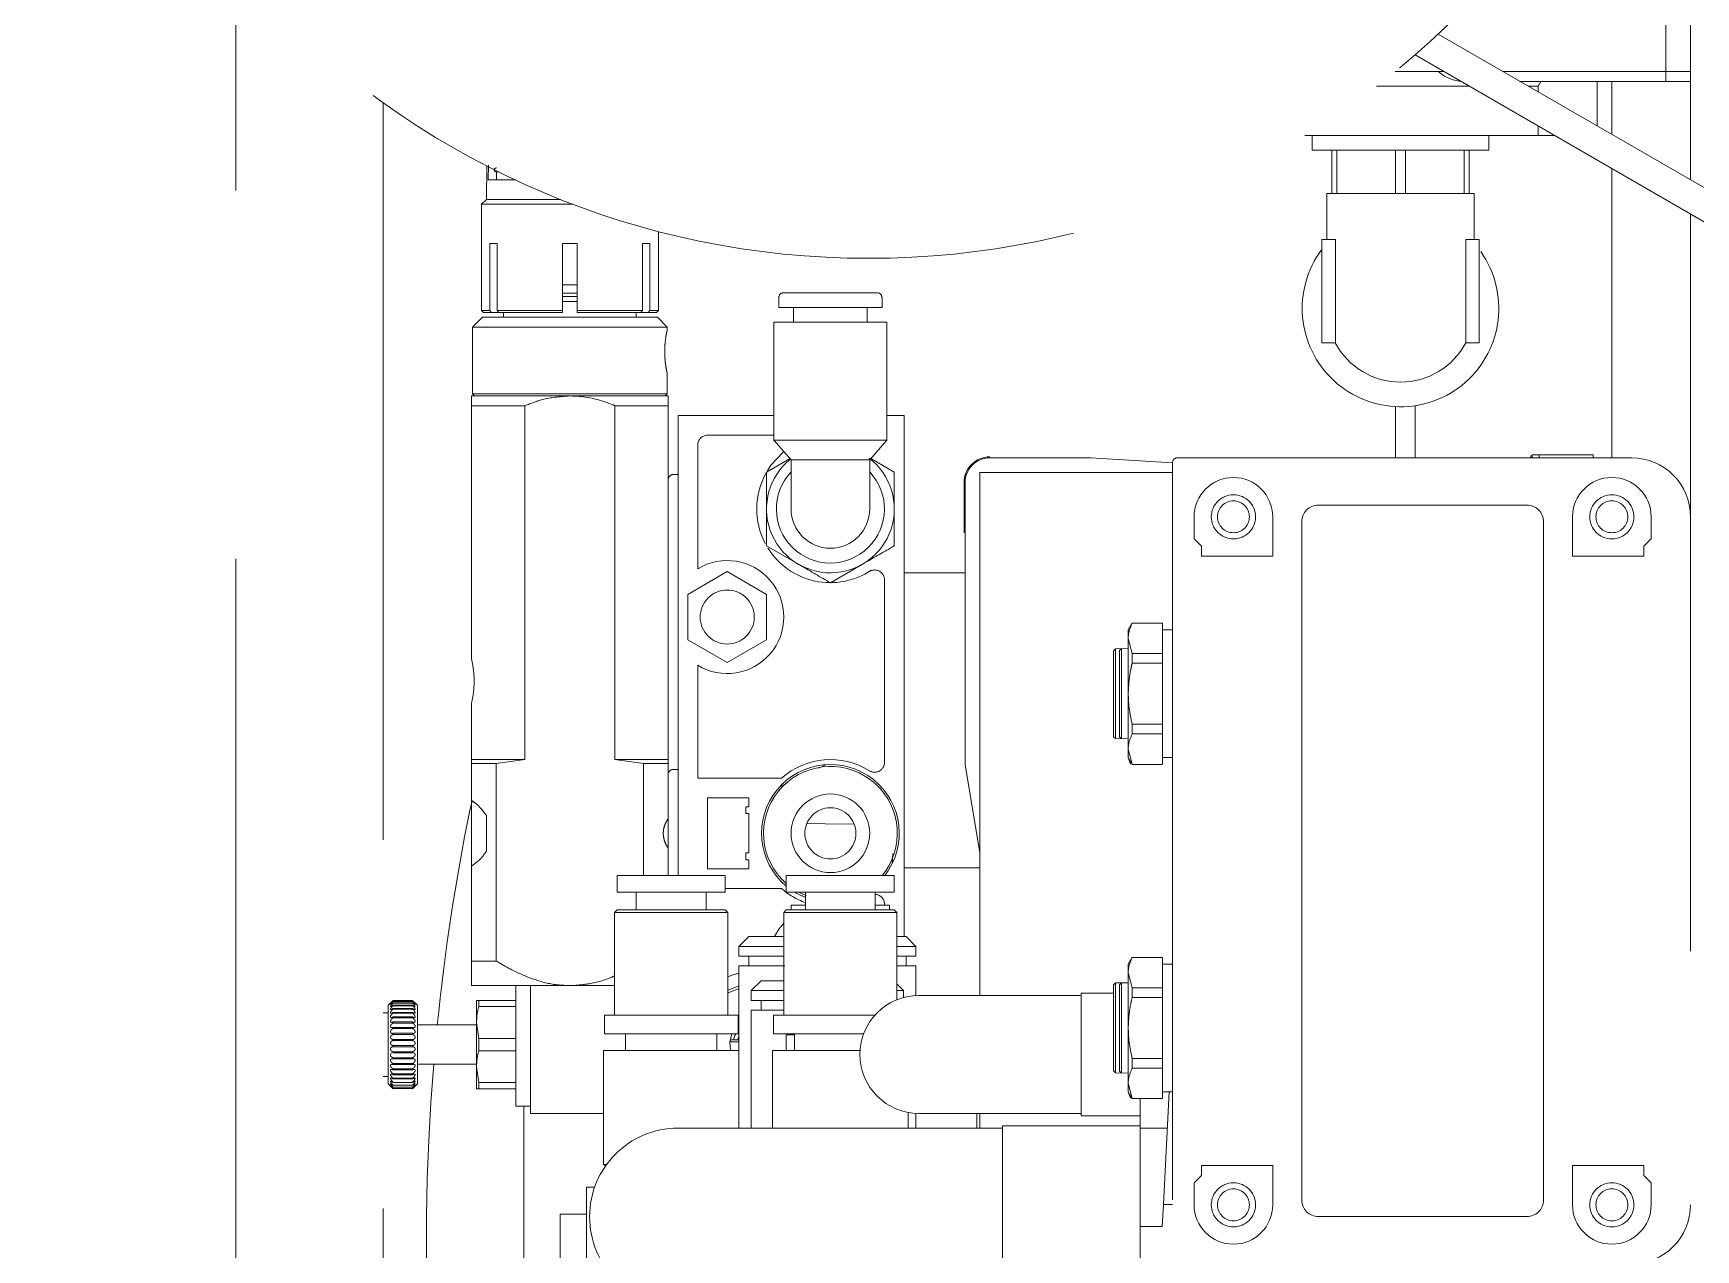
# Model space of a CAD drawing. Header units: inches. Extents: x 16559 to 58559, y 6500 to 36200.
# Drawn here: x 34634 to 34803.1, y 23493.3 to 23617.1 of the extents above; entities that cross this region are included whole.
import ezdxf

# ---------------------------------------------------------------- set-up
doc = ezdxf.new("R2010")
doc.units = ezdxf.units.IN
doc.header["$LTSCALE"] = 300
doc.linetypes.add('NASCOSTA', pattern=[0.375, 0.25, -0.125])
doc.layers.add('MACCHINA', color=40, linetype='Continuous')

# ---------------------------------------------------------------- blocks, each defined once
blk = doc.blocks.new('A$C4fed211f')
at = {"layer": 'MACCHINA', "color": 254, "linetype": 'NASCOSTA', "lineweight": 5}
for p, q in [((-942, 779.64), (-942, 717.98)), ((-944.5, 769.55), (-944.5, 728)), ((-1090, 266.91), (-1090, 739.52)), ((-911.6, 700.43), (-967.67, 732.8)), ((-970.02, 730.69), (-913.1, 697.83)), ((-967.09, 729), (-972.04, 729)), ((-942, 729), (-961.09, 729)), ((-964.5, 727.51), (-973.93, 727.51)), ((-942, 728), (-959.36, 728)), ((-957.5, 727.51), (-958.5, 727.51)), ((-957.23, 728), (-957.5, 727.51)), ((-957.5, 726.93), (-957.5, 727.51)), ((-951.5, 723.46), (-951.5, 728)), ((-950, 722.6), (-950, 728)), ((-1075, 725.83), (-1075, 474.2)), ((-981.23, 722.5), (-955.83, 722.5)), ((-980.5, 722.5), (-980.5, 721)), ((-962.5, 721), (-962.5, 722.5)), ((-957.5, 722.5), (-957.5, 723.46)), ((-962.5, 721), (-980.5, 721)), ((-978.5, 721), (-978.5, 716.6)), ((-977.98, 716.6), (-977.98, 721)), ((-972.02, 721), (-972.02, 716.6)), ((-970.98, 716.6), (-970.98, 721)), ((-965.02, 721), (-965.02, 716.6)), ((-964.5, 716.6), (-964.5, 721)), ((-1064.44, 719.39), (-1064.5, 716)), ((-1064.29, 719.49), (-1064.32, 718)), ((-950, 689.7), (-950, 719.13)), ((-1061.52, 718), (-1064.32, 718)), ((-1063.48, 718), (-1063.47, 718.8)), ((-1063.26, 718.8), (-1063.47, 718.8)), ((-1064.5, 716), (-1065, 715.5)), ((-1065, 715.5), (-1065, 704.7)), ((-1055.68, 715.5), (-1065, 715.5)), ((-1056.97, 716), (-1064.5, 716)), ((-979, 716.6), (-979, 711.9)), ((-964, 716.6), (-979, 716.6)), ((-964, 711.9), (-964, 716.6)), ((-942, 714.52), (-942, 532)), ((-1047, 704.7), (-1047, 712.74)), ((-1063.39, 711.5), (-1064.14, 711.5)), ((-1064.14, 711.5), (-1064.14, 704.7)), ((-1063.39, 704.7), (-1063.39, 711.5)), ((-1055.25, 711.5), (-1056.75, 711.5)), ((-1056.75, 711.5), (-1056.75, 704.5)), ((-1055.25, 704.5), (-1055.25, 711.5)), ((-1047.86, 711.5), (-1048.61, 711.5)), ((-1048.61, 711.5), (-1048.61, 704.7)), ((-1047.86, 704.7), (-1047.86, 711.5)), ((-978.13, 711.9), (-979.5, 711.9)), ((-979.5, 711.9), (-979.5, 701.4)), ((-978.13, 701.4), (-978.13, 711.9)), ((-964.87, 711.9), (-964.87, 701.4)), ((-963.5, 711.9), (-964.87, 711.9)), ((-963.5, 711.9), (-963.5, 701.4)), ((-1055.25, 707.3), (-1056.75, 707.3)), ((-1055.25, 706.45), (-1056.75, 706.45)), ((-1056.75, 706.1), (-1055.25, 706.1)), ((-1055.25, 705.6), (-1056.75, 705.6)), ((-1034.75, 706), (-1034.75, 705)), ((-1034.25, 706.5), (-1024.75, 706.5)), ((-1024.25, 705), (-1024.25, 706)), ((-1064.9, 704), (-1065.9, 703)), ((-1065, 704.7), (-1064.8, 704.5)), ((-1065, 704.7), (-1064.14, 704.7)), ((-1064.9, 704), (-1047.1, 704)), ((-1056.75, 704.5), (-1064.8, 704.5)), ((-1064.14, 704.7), (-1063.97, 704.5)), ((-1063.39, 704.7), (-1056.75, 704.7)), ((-1063.22, 704.5), (-1063.39, 704.7)), ((-1062.75, 704.5), (-1062.75, 704)), ((-1055.25, 704.7), (-1048.61, 704.7)), ((-1047.2, 704.5), (-1055.25, 704.5)), ((-1049.25, 704), (-1049.25, 704.5)), ((-1048.61, 704.7), (-1048.78, 704.5)), ((-1048.03, 704.5), (-1047.86, 704.7)), ((-1047.86, 704.7), (-1047, 704.7)), ((-1047.2, 704.5), (-1047, 704.7)), ((-1046.1, 703), (-1047.1, 704)), ((-1034.75, 705), (-1024.25, 705)), ((-1033.25, 705), (-1033.25, 703.5)), ((-1025.75, 703.5), (-1025.75, 705)), ((-1065.9, 703), (-1065.9, 696.2)), ((-1046.1, 703), (-1065.9, 703)), ((-1046.1, 702.72), (-1046.1, 703)), ((-1035.25, 703.5), (-1035.25, 691.5)), ((-1035.25, 703.5), (-1023.75, 703.5)), ((-1023.75, 691.5), (-1023.75, 703.5)), ((-978.13, 701.4), (-979.5, 701.4)), ((-963.5, 701.4), (-964.87, 701.4)), ((-1046.1, 696.2), (-1046.1, 698.28)), ((-1066, 696), (-1046, 696)), ((-1065.9, 696.2), (-1065.7, 696)), ((-1065.9, 696.2), (-1046.1, 696.2)), ((-1046.3, 696), (-1046.1, 696.2)), ((-1066, 695), (-1060.58, 695)), ((-1066, 695), (-1066, 669.24)), ((-1060.58, 659), (-1060.58, 695)), ((-1051.42, 695), (-1046, 695)), ((-1051.42, 695), (-1051.42, 659)), ((-1046, 647.2), (-1046, 695)), ((-1045, 647.2), (-1045, 694)), ((-1045, 694), (-1035.25, 694)), ((-1023.75, 694), (-1022, 694)), ((-1022, 641), (-1022, 694)), ((-972, 694.91), (-972, 689.7)), ((-970, 695.01), (-970, 689.7)), ((-1042, 692), (-1035.25, 692)), ((-1043, 678.41), (-1043, 691)), ((-1035.25, 691.5), (-1033.5, 689.5)), ((-1035.25, 691.5), (-1023.75, 691.5)), ((-1034.23, 690.33), (-1034.33, 690.24)), ((-1025.5, 689.5), (-1023.75, 691.5)), ((-1033.67, 689.6), (-1036, 688.25)), ((-1033.5, 689.5), (-1033.5, 684.5)), ((-1033.5, 689.5), (-1025.5, 689.5)), ((-1025.5, 684.5), (-1025.5, 689.5)), ((-1023, 688.25), (-1025.33, 689.6)), ((-1013.3, 689.8), (-1013.3, 689.7)), ((-1003, 689.7), (-1013.3, 689.7)), ((-994.7, 689.2), (-1003, 689.7)), ((-994.7, 689.2), (-994.7, 608.2)), ((-948, 689.7), (-994.2, 689.7)), ((-958.25, 689.9), (-958.25, 689.7)), ((-958.11, 689.9), (-958.25, 689.9)), ((-958.11, 689.7), (-958.11, 690)), ((-957.41, 690), (-958.11, 690)), ((-957.41, 689.7), (-957.41, 690)), ((-951.89, 689.7), (-951.89, 690)), ((-1045.5, 688), (-1045, 688)), ((-1015.9, 682.1), (-1015.9, 687.2)), ((-1015.8, 687.2), (-1015.8, 658.5)), ((-1014.3, 635), (-1014.3, 688.2)), ((-1014.3, 688.2), (-994.7, 688.2)), ((-992.5, 681.45), (-992.5, 683.7)), ((-984.5, 683.7), (-984.5, 679.7)), ((-979.85, 684.9), (-958.65, 684.9)), ((-954, 679.7), (-954, 683.7)), ((-946, 683.7), (-946, 681.45)), ((-1015.8, 682.1), (-1015.9, 682.1)), ((-981.55, 614.2), (-981.55, 683.2)), ((-956.95, 683.2), (-956.95, 614.2)), ((-1036, 680.75), (-1032.75, 678.87)), ((-991.75, 680.7), (-992.5, 681.45)), ((-991.75, 679.7), (-991.75, 680.7)), ((-946, 681.45), (-946.75, 680.7)), ((-946.75, 680.7), (-946.75, 679.7)), ((-1029.5, 676.99), (-1026.25, 678.87)), ((-984.5, 679.7), (-991.75, 679.7)), ((-946.75, 679.7), (-954, 679.7)), ((-1040, 678.12), (-1044, 675.81)), ((-1036, 675.81), (-1040, 678.12)), ((-1024, 677.29), (-1024, 658.71)), ((-1022, 678), (-1015.8, 678)), ((-1044, 675.81), (-1044, 671.19)), ((-1036, 671.19), (-1036, 675.81)), ((-998.8, 672.9), (-999.2, 672.2)), ((-999.2, 659.2), (-999.2, 672.2)), ((-998.8, 672.9), (-998.8, 672.88)), ((-998.8, 672.88), (-995.7, 672.88)), ((-995.7, 658.52), (-995.7, 672.88)), ((-994.7, 672.2), (-995.7, 672.2)), ((-1044, 671.19), (-1040, 668.88)), ((-1040, 668.88), (-1036, 671.19)), ((-1000.5, 670.28), (-1000.7, 670.08)), ((-1000.7, 661.33), (-1000.7, 670.08)), ((-999.2, 670.3), (-1000.5, 670.28)), ((-1000.5, 661.13), (-1000.5, 670.28)), ((-999.9, 670.3), (-1000.1, 670.1)), ((-1000.1, 661.3), (-1000.1, 670.1)), ((-999.9, 670.3), (-999.9, 661.1)), ((-998.8, 669.78), (-999.2, 671.33)), ((-998.8, 669.78), (-998.8, 668.8)), ((-995.7, 669.78), (-998.8, 669.78)), ((-1043, 657.1), (-1043, 668.59)), ((-998.8, 668.8), (-995.7, 668.8)), ((-1066, 664.76), (-1066, 638.5)), ((-1000.7, 661.33), (-1000.5, 661.13)), ((-995.7, 662.6), (-998.8, 662.6)), ((-998.8, 662.6), (-998.8, 661.62)), ((-998.8, 661.62), (-995.7, 661.62)), ((-1000.5, 661.13), (-999.2, 661.1)), ((-1000.1, 661.3), (-999.9, 661.1)), ((-998.8, 658.52), (-999.2, 660.07)), ((-1066, 659), (-1060.58, 659)), ((-1066, 658.6), (-1063.5, 658.6)), ((-1063.5, 658.6), (-1060.58, 659)), ((-1063.5, 638.5), (-1063.5, 658.6)), ((-1051.42, 659), (-1048.5, 658.6)), ((-1051.42, 659), (-1046, 659)), ((-1048.5, 658.6), (-1048.5, 647.2)), ((-1048.5, 658.6), (-1046, 658.6)), ((-1045.5, 658), (-1045, 658)), ((-1029.97, 658.48), (-1030.71, 658.13)), ((-1014.3, 649.5), (-1015.8, 658.5)), ((-999.2, 659.2), (-998.8, 658.5)), ((-999.2, 659.2), (-998.96, 658.55)), ((-998.8, 658.52), (-998.8, 658.5)), ((-998.8, 658.5), (-995.7, 658.5)), ((-995.7, 659.2), (-994.7, 659.2)), ((-1034.49, 657.1), (-1043, 657.1)), ((-1033.85, 656.62), (-1034.65, 656.24)), ((-1065.96, 654.77), (-1066.18, 653.84)), ((-1042, 655.1), (-1037.8, 655.1)), ((-1042, 647.9), (-1042, 655.1)), ((-1037.8, 655.1), (-1037.8, 654.2)), ((-1064.5, 649.68), (-1064.5, 653.32)), ((-1038.1, 653.5), (-1038.1, 654.2)), ((-1038.1, 654.2), (-1037.8, 654.2)), ((-1037.8, 653.5), (-1038.1, 653.5)), ((-1037.8, 653.5), (-1037.8, 649.5)), ((-1038.1, 648.8), (-1038.1, 649.5)), ((-1038.1, 649.5), (-1037.8, 649.5)), ((-1037.8, 647.9), (-1042, 647.9)), ((-1037.8, 648.8), (-1038.1, 648.8)), ((-1037.8, 648.8), (-1037.8, 647.9)), ((-1023.22, 648.41), (-1023.14, 649.43)), ((-1022, 648), (-1014.3, 648)), ((-1051.2, 647.2), (-1051.2, 645.5)), ((-1040.2, 647.2), (-1051.2, 647.2)), ((-1040.2, 645.5), (-1040.2, 647.2)), ((-1034, 647.2), (-1034, 645.5)), ((-1023, 647.2), (-1034, 647.2)), ((-1024.23, 647.2), (-1023.89, 647.66)), ((-1023, 645.5), (-1023, 647.2)), ((-1040.2, 645.5), (-1051.2, 645.5)), ((-1049.25, 645.5), (-1049.25, 643.7)), ((-1042.15, 643.7), (-1042.15, 645.5)), ((-1040.2, 645.9), (-1034.49, 645.9)), ((-1023, 645.5), (-1034, 645.5)), ((-1032.05, 645.5), (-1032.05, 643.7)), ((-1024.95, 643.7), (-1024.95, 645.5)), ((-1051.2, 643.7), (-1051.45, 643.45)), ((-1051.45, 643.45), (-1051.45, 633)), ((-1039.95, 643.45), (-1051.45, 643.45)), ((-1040.2, 643.7), (-1051.2, 643.7)), ((-1039.95, 643.45), (-1040.2, 643.7)), ((-1039.95, 633), (-1039.95, 643.45)), ((-1034, 643.7), (-1034.25, 643.45)), ((-1034.25, 643.45), (-1034.25, 633)), ((-1022.75, 643.45), (-1034.25, 643.45)), ((-1023, 643.7), (-1034, 643.7)), ((-1033.5, 644.2), (-1033.5, 643.7)), ((-1033.5, 644.2), (-1032.05, 644.2)), ((-1024.95, 644.2), (-1023.5, 644.2)), ((-1024, 644.29), (-1024, 644.2)), ((-1023.5, 643.7), (-1023.5, 644.2)), ((-1022.75, 643.45), (-1023, 643.7)), ((-1022.75, 634.56), (-1022.75, 643.45)), ((-1037.8, 641), (-1038.8, 640)), ((-1038.8, 640), (-1038.8, 639)), ((-1034.25, 640), (-1038.8, 640)), ((-1037.8, 641), (-1034.25, 641)), ((-1022.75, 641), (-1021.8, 641)), ((-1020.8, 640), (-1022.75, 640)), ((-1020.8, 640), (-1021.8, 641)), ((-1020.8, 639), (-1020.8, 640)), ((-1066, 638.5), (-1063.5, 638.5)), ((-1034.25, 639), (-1038.8, 639)), ((-1038.8, 621.5), (-1038.8, 638)), ((-1034.15, 638), (-1038.8, 638)), ((-1037.8, 639), (-1037.8, 638)), ((-1020.8, 639), (-1022.75, 639)), ((-1020.8, 638), (-1022.75, 638)), ((-1021.8, 638), (-1021.8, 639)), ((-1020.8, 634.99), (-1020.8, 638)), ((-998.8, 638.9), (-999.2, 638.2)), ((-999.2, 625.2), (-999.2, 638.2)), ((-998.8, 638.9), (-998.8, 638.88)), ((-998.8, 638.88), (-995.7, 638.88)), ((-995.7, 624.52), (-995.7, 638.88)), ((-994.7, 638.2), (-995.7, 638.2)), ((-1051.45, 636), (-1066, 636)), ((-1061.5, 623.75), (-1061.5, 636)), ((-1060, 623), (-1060, 636)), ((-1036.55, 636.5), (-1037.55, 635.5)), ((-1036.55, 636.5), (-1034.25, 636.5)), ((-1022.05, 635.5), (-1022.75, 636.2)), ((-1000.5, 636.27), (-1000.7, 636.08)), ((-1000.7, 636.08), (-1000.7, 627.32)), ((-999.2, 636.3), (-1000.5, 636.27)), ((-1000.5, 636.27), (-1000.5, 627.13)), ((-999.9, 636.3), (-1000.1, 636.1)), ((-1000.1, 627.3), (-1000.1, 636.1)), ((-999.9, 636.3), (-999.9, 627.1)), ((-998.8, 635.78), (-999.2, 637.33)), ((-1074, 634.49), (-1074, 634.48)), ((-1072, 634.49), (-1074, 634.49)), ((-1074, 634.41), (-1074, 634.39)), ((-1074, 634.39), (-1072, 634.39)), ((-1072, 634.48), (-1072, 634.49)), ((-1072, 634.39), (-1072, 634.41)), ((-1065.5, 625.5), (-1065.5, 634.5)), ((-1065.28, 634.5), (-1065.28, 633.87)), ((-1061.5, 634.5), (-1065.28, 634.5)), ((-1037.55, 635.5), (-1037.55, 634.5)), ((-1034.25, 635.5), (-1037.55, 635.5)), ((-1034.25, 634.5), (-1037.55, 634.5)), ((-1036.55, 634.5), (-1036.55, 633.5)), ((-1022.05, 635.5), (-1022.75, 635.5)), ((-1022.05, 634.8), (-1022.05, 635.5)), ((-1004, 635), (-1020.5, 635)), ((-1000.7, 635.25), (-1004, 635.25)), ((-1004, 622.75), (-1004, 635.25)), ((-998.8, 635.78), (-998.8, 634.8)), ((-995.7, 635.78), (-998.8, 635.78)), ((-998.8, 634.8), (-995.7, 634.8)), ((-1074.5, 633.25), (-1075, 633.25)), ((-1074.25, 634.25), (-1074.5, 634)), ((-1074.5, 626), (-1074.5, 634)), ((-1074, 634.25), (-1074, 634.21)), ((-1072, 634.25), (-1074, 634.25)), ((-1074, 634.21), (-1072, 634.21)), ((-1074, 634), (-1074, 633.94)), ((-1072, 634), (-1074, 634)), ((-1074, 633.94), (-1072, 633.94)), ((-1074, 633.68), (-1074, 633.6)), ((-1072, 633.68), (-1074, 633.68)), ((-1074, 633.6), (-1072, 633.6)), ((-1074, 633.28), (-1074, 633.19)), ((-1072, 633.28), (-1074, 633.28)), ((-1074, 633.19), (-1072, 633.19)), ((-1074, 632.82), (-1074, 632.72)), ((-1072, 632.82), (-1074, 632.82)), ((-1074, 632.72), (-1072, 632.72)), ((-1072, 634.21), (-1072, 634.25)), ((-1072, 633.94), (-1072, 634)), ((-1072, 633.6), (-1072, 633.68)), ((-1072, 633.19), (-1072, 633.28)), ((-1072, 632.72), (-1072, 632.82)), ((-1071.5, 634), (-1071.75, 634.25)), ((-1071.5, 634), (-1071.5, 626)), ((-1065.28, 633.87), (-1061.5, 633.87)), ((-1052.5, 633), (-1052.5, 631.1)), ((-1038.9, 633), (-1052.5, 633)), ((-1038.9, 631.1), (-1038.9, 633)), ((-1037.55, 633.5), (-1037.55, 621.5)), ((-1034.25, 633.5), (-1037.55, 633.5)), ((-1035.3, 633), (-1035.3, 631.1)), ((-1024.97, 633), (-1035.3, 633)), ((-1074, 632.31), (-1074, 632.19)), ((-1072, 632.31), (-1074, 632.31)), ((-1074, 632.19), (-1072, 632.19)), ((-1074, 631.75), (-1074, 631.63)), ((-1072, 631.75), (-1074, 631.75)), ((-1074, 631.63), (-1072, 631.63)), ((-1074, 631.15), (-1074, 631.03)), ((-1072, 631.15), (-1074, 631.15)), ((-1074, 631.03), (-1072, 631.03)), ((-1072, 632.19), (-1072, 632.31)), ((-1072, 631.63), (-1072, 631.75)), ((-1072, 631.03), (-1072, 631.15)), ((-1065.5, 632), (-1071.5, 632)), ((-1065.28, 630.63), (-1065.5, 632.25)), ((-1038.9, 631.1), (-1052.5, 631.1)), ((-1050.35, 631.1), (-1050.35, 629.4)), ((-1041.05, 629.4), (-1041.05, 631.1)), ((-1038.8, 631.59), (-1038.9, 631.47)), ((-1026.12, 631.1), (-1035.3, 631.1)), ((-1034, 631), (-1034, 629.4)), ((-1034, 631), (-1033.15, 631)), ((-1033.25, 631.1), (-1033.25, 631)), ((-1033.15, 631.1), (-1033.15, 629.4)), ((-1074, 630.53), (-1074, 630.41)), ((-1072, 630.53), (-1074, 630.53)), ((-1074, 630.41), (-1072, 630.41)), ((-1074, 629.91), (-1074, 629.78)), ((-1072, 629.91), (-1074, 629.91)), ((-1074, 629.78), (-1072, 629.78)), ((-1074, 629.28), (-1074, 629.16)), ((-1072, 629.28), (-1074, 629.28)), ((-1072, 630.41), (-1072, 630.53)), ((-1072, 629.78), (-1072, 629.91)), ((-1072, 629.16), (-1072, 629.28)), ((-1065.28, 630.63), (-1065.28, 629.37)), ((-1061.5, 630.63), (-1065.28, 630.63)), ((-1065.28, 629.37), (-1061.5, 629.37)), ((-1052.6, 629.4), (-1052.6, 617.8)), ((-1038.8, 629.4), (-1052.6, 629.4)), ((-1038.8, 630.3), (-1039.73, 630.3)), ((-1039.7, 630.5), (-1038.8, 630.5)), ((-1035.4, 629.4), (-1035.4, 621.5)), ((-1026.49, 629.4), (-1035.4, 629.4)), ((-1074, 629.16), (-1074.05, 629.15)), ((-1074, 629.16), (-1072, 629.16)), ((-1074, 628.67), (-1074, 628.55)), ((-1072, 628.67), (-1074, 628.67)), ((-1074, 628.55), (-1072, 628.55)), ((-1074, 628.09), (-1074, 627.97)), ((-1072, 628.09), (-1074, 628.09)), ((-1074, 627.97), (-1072, 627.97)), ((-1074, 627.54), (-1074, 627.43)), ((-1072, 627.54), (-1074, 627.54)), ((-1072, 628.55), (-1072, 628.67)), ((-1072, 627.97), (-1072, 628.09)), ((-1072, 627.43), (-1072, 627.54)), ((-1071.5, 628), (-1065.5, 628)), ((-1065.28, 626.13), (-1065.5, 627.75)), ((-995.7, 628.6), (-998.8, 628.6)), ((-998.8, 628.6), (-998.8, 627.62)), ((-998.8, 627.62), (-995.7, 627.62)), ((-1075, 626.75), (-1074.5, 626.75)), ((-1074.5, 626), (-1074, 625.5)), ((-1074, 627.43), (-1072, 627.43)), ((-1074, 627.04), (-1074, 626.94)), ((-1072, 627.04), (-1074, 627.04)), ((-1074, 626.94), (-1072, 626.94)), ((-1074, 626.59), (-1074, 626.51)), ((-1072, 626.59), (-1074, 626.59)), ((-1074, 626.51), (-1072, 626.51)), ((-1074, 626.22), (-1074, 626.15)), ((-1074, 626.15), (-1072, 626.15)), ((-1074, 625.92), (-1074, 625.86)), ((-1074, 625.86), (-1072, 625.86)), ((-1072, 626.94), (-1072, 627.04)), ((-1072, 626.51), (-1072, 626.59)), ((-1072, 626.15), (-1072, 626.22)), ((-1072, 625.5), (-1071.5, 626)), ((-1072, 625.86), (-1072, 625.92)), ((-1061.5, 626.13), (-1065.28, 626.13)), ((-1065.28, 626.13), (-1065.28, 625.5)), ((-1000.7, 627.32), (-1000.5, 627.13)), ((-1000.5, 627.13), (-999.2, 627.1)), ((-1000.1, 627.3), (-999.9, 627.1)), ((-998.8, 624.52), (-999.2, 626.07)), ((-1074, 625.69), (-1074, 625.66)), ((-1074, 625.66), (-1072, 625.66)), ((-1074, 625.55), (-1074, 625.54)), ((-1072, 625.55), (-1074, 625.55)), ((-1074, 625.54), (-1072, 625.54)), ((-1072, 625.66), (-1072, 625.69)), ((-1072, 625.54), (-1072, 625.55)), ((-1065.28, 625.5), (-1061.5, 625.5)), ((-999.2, 625.2), (-998.8, 624.5)), ((-999.2, 625.2), (-998.96, 624.55)), ((-995.7, 624.52), (-998.8, 624.52)), ((-998.8, 624.52), (-998.8, 624.5)), ((-998, 624.5), (-998, 565.5)), ((-995.7, 625.2), (-994.7, 625.2)), ((-995.62, 613.75), (-995.02, 625.2)), ((-1061.5, 623.75), (-1060, 623.75)), ((-1060.68, 571), (-1060.68, 623.75)), ((-1060, 623), (-1052.6, 623)), ((-1021.6, 621.5), (-1021.6, 623.1)), ((-1020.8, 621.5), (-1020.8, 623.01)), ((-1020.5, 623), (-1004, 623)), ((-1014.6, 623), (-1014.6, 621.5)), ((-1014.3, 621.5), (-1014.3, 623)), ((-1004, 622.75), (-998, 622.75)), ((-1012, 621.5), (-1045, 621.5)), ((-998, 621.75), (-1012, 621.75)), ((-1012, 603.25), (-1012, 621.75)), ((-998, 621.5), (-995.22, 621.5)), ((-1052.6, 617.8), (-1052.37, 617.67)), ((-1052.27, 617.8), (-1052.6, 617.8)), ((-991.75, 617.7), (-984.5, 617.7)), ((-991.75, 616.7), (-991.75, 617.7)), ((-984.5, 617.7), (-984.5, 613.7)), ((-954, 617.7), (-946.75, 617.7)), ((-954, 613.7), (-954, 617.7)), ((-946.75, 617.7), (-946.75, 616.7)), ((-992.5, 615.95), (-991.75, 616.7)), ((-992.5, 613.7), (-992.5, 615.95)), ((-946.75, 616.7), (-946, 615.95)), ((-946, 615.95), (-946, 613.7)), ((-1053.49, 615.5), (-1054.3, 615.5)), ((-1054.3, 615.5), (-1054.3, 597.5)), ((-1054.3, 612.75), (-1057, 612.75)), ((-1057, 612.75), (-1057, 600.25)), ((-995.74, 611.49), (-995.62, 613.75)), ((-994.7, 613.75), (-995.62, 613.75)), ((-958.65, 612.5), (-979.85, 612.5)), ((-998, 611.49), (-995.74, 611.49))]:
    blk.add_line(p, q, dxfattribs=at)
at = {"layer": 'MACCHINA', "color": 254, "linetype": 'NASCOSTA', "lineweight": 5, "flags": 128}
for points in [[(-1034.33, 690.24), (-1035.52, 688.98), (-1035.9, 688.41)], [(-1031.84, 652.49), (-1030.02, 652.48), (-1027.07, 652.42)], [(-1032.7, 645.5), (-1032.31, 645.31), (-1031.95, 645.16)], [(-1034.25, 642.37), (-1034.76, 641.73), (-1035.18, 641)], [(-1038.8, 637.28), (-1039.39, 637.11), (-1039.95, 636.9)], [(-1038.8, 635.99), (-1039.9, 635.53), (-1039.95, 635.51)], [(-1038.8, 635.72), (-1039.89, 635.26), (-1039.95, 635.22)], [(-1039.68, 629.4), (-1039.74, 630.25), (-1039.52, 631.1)], [(-1039.13, 631.1), (-1039.22, 630.92), (-1039.35, 630.5)], [(-1038.9, 631.99), (-1038.85, 632.03), (-1038.8, 632.08)], [(-1038.94, 630.5), (-1038.85, 630.77), (-1038.8, 630.87)], [(-1074.11, 629.15), (-1074.11, 629.15), (-1074.19, 629.12), (-1074.23, 629.07), (-1074.25, 629.01), (-1074.25, 628.95), (-1074.24, 628.89), (-1074.21, 628.83), (-1074.14, 628.75), (-1074.05, 628.69), (-1074, 628.67)]]:
    blk.add_lwpolyline(points, dxfattribs=at)
at = {"layer": 'MACCHINA', "color": 254, "linetype": 'NASCOSTA', "lineweight": 5}
for centre, radius in [((-1025.6, 795), 85), ((-988.5, 683.7), 2.25), ((-988.5, 683.7), 1.62), ((-950, 683.7), 2.25), ((-950, 683.7), 1.62), ((-1040, 673.5), 2.75), ((-1029.5, 651.5), 4), ((-1029.5, 651.5), 2.6), ((-988.5, 613.7), 2.25), ((-950, 613.7), 2.25), ((-988.5, 613.7), 1.62), ((-950, 613.7), 1.62)]:
    blk.add_circle(centre, radius, dxfattribs=at)
for centre, radius, start, end in [((-965, 732), 4, 228.5904, 264.4262), ((-971.5, 704.9), 10, 143.1301, 35.3409), ((-1034.25, 706), 0.5, 90, 180), ((-1024.75, 706), 0.5, 0, 90), ((-971.5, 704.9), 7.5, 207.8181, 332.1819), ((-1042, 691), 1, 90, 180), ((-1029.5, 684.5), 6.5, 128.6975, 52.5296), ((-1013.3, 687.2), 2.6, 90, 180), ((-1013.3, 687.2), 2.5, 90, 180), ((-994.2, 689.2), 0.5, 90, 180), ((-948, 683.7), 6, 0, 90), ((-1045.5, 687.5), 0.5, 90, 180), ((-1029.5, 684.5), 7.5, 150.76, 207.9662), ((-1029.5, 684.5), 5.5, 136.6582, 43.3418), ((-988.5, 683.7), 4, 0, 180), ((-950, 683.7), 4, 0, 180), ((-1029.5, 684.5), 4, 180, 0), ((-979.85, 683.2), 1.7, 90, 180), ((-958.65, 683.2), 1.7, 0, 90), ((-1029.5, 684.5), 7.5, 212.1048, 303.6676), ((-1040, 673.5), 5.75, 238.551, 121.449), ((-1025, 677.29), 1, 0, 121.9657), ((-1045.5, 657.5), 0.5, 90, 180), ((-1029.5, 651.5), 7, 321.89, 230.1465), ((-1029.5, 651.5), 6.8, 325.6059, 228.5654), ((-1029.5, 651.5), 7.5, 58.0343, 131.6975), ((-1025, 658.71), 1, 238.0343, 0), ((-851, 610), 219.6, 168.483, 174.2503), ((-1029.5, 651.5), 7.5, 228.3025, 250.1231), ((-1029.5, 651.5), 7, 238.9973, 248.6364), ((-1025, 644.29), 1, 0, 87.134), ((-1020.5, 629), 6, 90, 270), ((-851, 610), 219.6, 175.2983, 191.517), ((-1045, 612.5), 9, 90, 270), ((-979.85, 614.2), 1.7, 180, 270), ((-958.65, 614.2), 1.7, 270, 0), ((-988.5, 613.7), 4, 180, 0), ((-950, 613.7), 4, 180, 0), ((-948, 613.7), 6, 270, 0)]:
    blk.add_arc(centre, radius, start, end, dxfattribs=at)
for points, knots in [([(-1063.47, 718.8), (-1063.48, 718.8), (-1063.52, 718.8), (-1063.59, 718.82), (-1063.66, 718.87), (-1063.69, 718.92), (-1063.71, 718.98), (-1063.71, 719.03), (-1063.7, 719.08), (-1063.66, 719.13), (-1063.6, 719.17), (-1063.53, 719.2), (-1063.48, 719.2), (-1063.47, 719.2)], [0, 0, 0, 0, 0.018801, 0.1968755, 0.3078696, 0.3935791, 0.4636501, 0.5339824, 0.5987825, 0.6680394, 0.7751207, 0.92195, 1, 1, 1, 1]), ([(-1046.1, 698.28), (-1046.11, 698.31), (-1046.12, 698.38), (-1046.23, 698.89), (-1046.31, 699.5), (-1046.35, 700.06), (-1046.36, 700.5), (-1046.35, 700.94), (-1046.31, 701.49), (-1046.23, 702.12), (-1046.13, 702.6), (-1046.09, 702.78), (-1046.13, 702.6), (-1046.23, 702.12), (-1046.31, 701.49), (-1046.34, 701.08), (-1046.35, 700.93), (-1046.35, 700.93)], [0, 0, 0, 0, 0.087203, 0.174197, 0.260782, 0.304486, 0.34755, 0.390589, 0.434422, 0.521151, 0.608086, 0.695331, 0.782607, 0.869574, 0.956259, 0.999981, 1, 1, 1, 1]), ([(-1066, 696), (-1066, 695.93), (-1066, 695.82), (-1066, 695.25), (-1066, 695)], [0, 0, 0, 0, 0.566234, 1, 1, 1, 1]), ([(-1060.58, 695), (-1059.94, 695.25), (-1058.47, 695.82), (-1056.89, 695.93), (-1056, 696)], [0, 0, 0, 0, 0.433766, 1, 1, 1, 1]), ([(-1056, 696), (-1055.69, 695.99), (-1054.19, 695.95), (-1052.65, 695.51), (-1051.48, 695.03), (-1051.42, 695)], [0, 0, 0, 0, 0.196313, 0.955944, 1, 1, 1, 1]), ([(-1046, 695), (-1046, 695.25), (-1046, 695.82), (-1046, 695.93), (-1046, 696)], [0, 0, 0, 0, 0.433766, 1, 1, 1, 1]), ([(-955.83, 690), (-955.84, 690), (-955.88, 690), (-955.93, 690), (-955.96, 690), (-955.99, 690), (-956.02, 690), (-956.04, 690), (-956.07, 690), (-956.1, 690), (-956.13, 690), (-956.15, 690), (-956.18, 690), (-956.21, 690), (-956.23, 690), (-956.26, 690), (-956.29, 690), (-956.31, 690), (-956.34, 690), (-956.37, 690), (-956.39, 690), (-956.43, 690), (-956.46, 690), (-956.5, 690), (-956.52, 690), (-956.55, 690), (-956.58, 690), (-956.6, 690), (-956.63, 690), (-956.65, 690), (-956.68, 690), (-956.71, 690), (-956.73, 690), (-956.76, 690), (-956.78, 690), (-956.81, 690), (-956.84, 690), (-956.86, 690), (-956.89, 690), (-956.91, 690), (-956.95, 690), (-956.99, 690), (-957.04, 690), (-957.09, 690), (-957.14, 690), (-957.2, 690), (-957.25, 690), (-957.29, 690), (-957.32, 690), (-957.36, 690), (-957.39, 690), (-957.41, 690)], [0, 0, 0, 0, 0.033205, 0.066409, 0.083011, 0.099614, 0.116216, 0.132818, 0.14942, 0.166023, 0.182625, 0.199227, 0.215829, 0.232431, 0.249034, 0.265636, 0.282238, 0.29884, 0.315443, 0.332045, 0.348647, 0.365249, 0.398454, 0.415056, 0.431658, 0.448261, 0.464863, 0.481465, 0.498067, 0.51467, 0.531272, 0.547874, 0.564476, 0.581078, 0.597681, 0.614283, 0.630885, 0.647487, 0.66409, 0.680692, 0.697294, 0.730499, 0.763703, 0.796907, 0.830112, 0.863316, 0.896521, 0.929725, 0.946328, 0.96293, 1, 1, 1, 1]), ([(-954.78, 690), (-954.95, 690), (-955.22, 690), (-955.56, 690), (-955.74, 690), (-955.83, 690)], [0, 0, 0, 0, 0.454076, 0.726832, 1, 1, 1, 1]), ([(-953.56, 690), (-953.76, 690), (-954.08, 690), (-954.48, 690), (-954.68, 690), (-954.78, 690)], [0, 0, 0, 0, 0.473816, 0.734333, 1, 1, 1, 1]), ([(-951.89, 690), (-951.9, 690), (-951.92, 690), (-952.16, 690), (-952.56, 690), (-953.06, 690), (-953.39, 690), (-953.56, 690)], [0, 0, 0, 0, 0.2164184, 0.4347253, 0.6400395, 0.8180408, 1, 1, 1, 1]), ([(-1036, 688.25), (-1036, 687.29), (-1036, 686.05), (-1036, 684.78), (-1036, 684.5)], [0, 0, 0, 0, 0.775831, 1, 1, 1, 1]), ([(-1023, 684.5), (-1023, 684.78), (-1023, 686.05), (-1023, 687.29), (-1023, 688.25)], [0, 0, 0, 0, 0.2241693, 1, 1, 1, 1]), ([(-1036, 684.5), (-1036, 683.49), (-1036, 682.21), (-1036, 680.99), (-1036, 680.75)], [0, 0, 0, 0, 0.798788, 1, 1, 1, 1]), ([(-1023, 680.75), (-1023, 680.99), (-1023, 682.21), (-1023, 683.49), (-1023, 684.5)], [0, 0, 0, 0, 0.201212, 1, 1, 1, 1]), ([(-1026.25, 678.87), (-1026.17, 678.92), (-1025.08, 679.55), (-1024, 680.17), (-1023, 680.75)], [0, 0, 0, 0, 0.070215, 1, 1, 1, 1]), ([(-1032.75, 678.87), (-1032.67, 678.83), (-1031.58, 678.19), (-1030.5, 677.57), (-1029.5, 676.99)], [0, 0, 0, 0, 0.070215, 1, 1, 1, 1]), ([(-999.2, 671.33), (-999.2, 671.46), (-999.18, 671.98), (-998.96, 672.49), (-998.8, 672.88)], [0, 0, 0, 0, 0.251166, 1, 1, 1, 1]), ([(-1066, 669.24), (-1065.91, 668.75), (-1065.73, 667.77), (-1065.74, 666.16), (-1065.91, 665.22), (-1066, 664.76)], [0, 0, 0, 0, 0.340085, 0.680962, 1, 1, 1, 1]), ([(-999.2, 665.7), (-999.16, 666.49), (-999.1, 667.53), (-998.86, 668.55), (-998.8, 668.8)], [0, 0, 0, 0, 0.754236, 1, 1, 1, 1]), ([(-998.8, 662.6), (-998.92, 663.17), (-999.15, 664.19), (-999.18, 665.23), (-999.2, 665.7)], [0, 0, 0, 0, 0.552495, 1, 1, 1, 1]), ([(-999.2, 660.07), (-999.2, 660.2), (-999.18, 660.72), (-998.96, 661.24), (-998.8, 661.62)], [0, 0, 0, 0, 0.251166, 1, 1, 1, 1]), ([(-1064.5, 653.32), (-1064.83, 653.75), (-1065.31, 654.38), (-1065.84, 654.72), (-1066, 654.83)], [0, 0, 0, 0, 0.684354, 1, 1, 1, 1]), ([(-1046, 653.01), (-1046.11, 652.84), (-1046.31, 652.53), (-1046.49, 651.92), (-1046.52, 651.31), (-1046.4, 650.75), (-1046.22, 650.31), (-1046.06, 650.09), (-1046, 649.99)], [0, 0, 0, 0, 0.208583, 0.382729, 0.55773, 0.713863, 0.878713, 1, 1, 1, 1]), ([(-1066, 648.17), (-1065.64, 648.43), (-1065.11, 648.81), (-1064.65, 649.47), (-1064.5, 649.68)], [0, 0, 0, 0, 0.680204, 1, 1, 1, 1]), ([(-1066, 638.5), (-1066, 638.22), (-1066, 637.55), (-1066, 636.68), (-1066, 636.09), (-1066, 636.03), (-1066, 636)], [0, 0, 0, 0, 0.210801, 0.499638, 0.794871, 1, 1, 1, 1]), ([(-1056, 636), (-1056.55, 636.03), (-1057.86, 636.09), (-1059.9, 636.68), (-1061.84, 637.54), (-1063.01, 638.22), (-1063.5, 638.5)], [0, 0, 0, 0, 0.205126, 0.49303, 0.789201, 1, 1, 1, 1]), ([(-999.2, 637.33), (-999.2, 637.46), (-999.18, 637.98), (-998.96, 638.49), (-998.8, 638.88)], [0, 0, 0, 0, 0.251166, 1, 1, 1, 1]), ([(-1051.45, 637), (-1051.54, 636.96), (-1052.36, 636.57), (-1053.89, 636.14), (-1055.35, 636.04), (-1056, 636)], [0, 0, 0, 0, 0.06434, 0.581962, 1, 1, 1, 1]), ([(-1074.25, 634.25), (-1074.25, 634.25), (-1074.25, 634.25), (-1074.24, 634.26), (-1074.2, 634.29), (-1074.14, 634.36), (-1074.06, 634.43), (-1074.02, 634.48), (-1074, 634.49)], [0, 0, 0, 0, 0.04548, 0.169747, 0.330657, 0.552665, 0.861862, 1, 1, 1, 1]), ([(-1074, 634.48), (-1074.04, 634.45), (-1074.1, 634.38), (-1074.18, 634.3), (-1074.23, 634.25), (-1074.25, 634.22), (-1074.25, 634.2), (-1074.24, 634.21), (-1074.2, 634.23), (-1074.14, 634.29), (-1074.06, 634.35), (-1074.02, 634.4), (-1074, 634.41)], [0, 0, 0, 0, 0.1739848, 0.2951933, 0.3832359, 0.452669, 0.522467, 0.584636, 0.6651371, 0.7762046, 0.9308915, 1, 1, 1, 1]), ([(-1074, 634.39), (-1074.04, 634.35), (-1074.1, 634.28), (-1074.18, 634.2), (-1074.23, 634.14), (-1074.25, 634.1), (-1074.25, 634.08), (-1074.24, 634.07), (-1074.2, 634.09), (-1074.14, 634.13), (-1074.06, 634.19), (-1074.02, 634.24), (-1074, 634.25)], [0, 0, 0, 0, 0.173985, 0.295193, 0.383236, 0.452669, 0.522467, 0.584636, 0.665137, 0.776205, 0.930891, 1, 1, 1, 1]), ([(-1072, 634.49), (-1071.96, 634.45), (-1071.9, 634.39), (-1071.82, 634.31), (-1071.77, 634.27), (-1071.75, 634.25), (-1071.75, 634.25), (-1071.75, 634.25)], [0, 0, 0, 0, 0.348169, 0.590724, 0.76691, 0.905856, 1, 1, 1, 1]), ([(-1072, 634.41), (-1071.96, 634.38), (-1071.9, 634.31), (-1071.82, 634.25), (-1071.77, 634.22), (-1071.75, 634.2), (-1071.75, 634.21), (-1071.76, 634.23), (-1071.8, 634.27), (-1071.86, 634.34), (-1071.94, 634.42), (-1071.98, 634.47), (-1072, 634.48)], [0, 0, 0, 0, 0.173985, 0.295193, 0.383236, 0.452669, 0.522467, 0.584636, 0.665137, 0.776205, 0.930891, 1, 1, 1, 1]), ([(-1072, 634.25), (-1071.96, 634.21), (-1071.9, 634.15), (-1071.82, 634.1), (-1071.77, 634.08), (-1071.75, 634.07), (-1071.75, 634.09), (-1071.76, 634.12), (-1071.8, 634.17), (-1071.86, 634.25), (-1071.94, 634.32), (-1071.98, 634.37), (-1072, 634.39)], [0, 0, 0, 0, 0.173985, 0.295193, 0.383236, 0.452669, 0.522467, 0.584636, 0.665137, 0.776205, 0.930891, 1, 1, 1, 1]), ([(-1065.28, 634.5), (-1065.34, 634.5), (-1065.46, 634.5), (-1065.49, 634.5), (-1065.5, 634.5)], [0, 0, 0, 0, 0.41795, 1, 1, 1, 1]), ([(-999.2, 631.7), (-999.16, 632.49), (-999.1, 633.53), (-998.86, 634.55), (-998.8, 634.8)], [0, 0, 0, 0, 0.754236, 1, 1, 1, 1]), ([(-1074, 634.21), (-1074.04, 634.17), (-1074.1, 634.1), (-1074.18, 634.01), (-1074.23, 633.95), (-1074.25, 633.9), (-1074.25, 633.87), (-1074.24, 633.86), (-1074.2, 633.86), (-1074.14, 633.89), (-1074.06, 633.95), (-1074.02, 633.99), (-1074, 634)], [0, 0, 0, 0, 0.173985, 0.295193, 0.383236, 0.452669, 0.522467, 0.584636, 0.665137, 0.776205, 0.930891, 1, 1, 1, 1]), ([(-1074, 633.94), (-1074.04, 633.91), (-1074.1, 633.85), (-1074.18, 633.75), (-1074.23, 633.68), (-1074.25, 633.63), (-1074.25, 633.59), (-1074.24, 633.57), (-1074.2, 633.56), (-1074.14, 633.58), (-1074.06, 633.63), (-1074.02, 633.67), (-1074, 633.68)], [0, 0, 0, 0, 0.173985, 0.295193, 0.383236, 0.452669, 0.522467, 0.584636, 0.665137, 0.776205, 0.930891, 1, 1, 1, 1]), ([(-1074, 633.6), (-1074.04, 633.57), (-1074.1, 633.51), (-1074.18, 633.42), (-1074.23, 633.34), (-1074.25, 633.29), (-1074.25, 633.24), (-1074.24, 633.21), (-1074.2, 633.19), (-1074.14, 633.2), (-1074.06, 633.24), (-1074.02, 633.27), (-1074, 633.28)], [0, 0, 0, 0, 0.1739848, 0.2951933, 0.3832359, 0.452669, 0.522467, 0.584636, 0.6651371, 0.7762046, 0.9308915, 1, 1, 1, 1]), ([(-1074, 633.19), (-1074.04, 633.16), (-1074.1, 633.11), (-1074.18, 633.02), (-1074.23, 632.94), (-1074.25, 632.88), (-1074.25, 632.83), (-1074.24, 632.79), (-1074.2, 632.76), (-1074.14, 632.76), (-1074.06, 632.78), (-1074.02, 632.81), (-1074, 632.82)], [0, 0, 0, 0, 0.173985, 0.295193, 0.383236, 0.452669, 0.522467, 0.584636, 0.665137, 0.776205, 0.930891, 1, 1, 1, 1]), ([(-1074, 632.72), (-1074.04, 632.69), (-1074.1, 632.65), (-1074.18, 632.56), (-1074.23, 632.48), (-1074.25, 632.41), (-1074.25, 632.36), (-1074.24, 632.31), (-1074.2, 632.28), (-1074.14, 632.26), (-1074.06, 632.27), (-1074.02, 632.3), (-1074, 632.31)], [0, 0, 0, 0, 0.173985, 0.295193, 0.383236, 0.452669, 0.522467, 0.584636, 0.665137, 0.776205, 0.930891, 1, 1, 1, 1]), ([(-1072, 634), (-1071.96, 633.97), (-1071.9, 633.91), (-1071.82, 633.87), (-1071.77, 633.86), (-1071.75, 633.87), (-1071.75, 633.89), (-1071.76, 633.93), (-1071.8, 633.98), (-1071.86, 634.07), (-1071.94, 634.15), (-1071.98, 634.19), (-1072, 634.21)], [0, 0, 0, 0, 0.173985, 0.295193, 0.383236, 0.452669, 0.522467, 0.584636, 0.665137, 0.776205, 0.930891, 1, 1, 1, 1]), ([(-1072, 633.68), (-1071.96, 633.65), (-1071.9, 633.6), (-1071.82, 633.57), (-1071.77, 633.56), (-1071.75, 633.58), (-1071.75, 633.61), (-1071.76, 633.66), (-1071.8, 633.72), (-1071.86, 633.81), (-1071.94, 633.89), (-1071.98, 633.93), (-1072, 633.94)], [0, 0, 0, 0, 0.173985, 0.295193, 0.383236, 0.452669, 0.522467, 0.584636, 0.665137, 0.776205, 0.930891, 1, 1, 1, 1]), ([(-1072, 633.28), (-1071.96, 633.26), (-1071.9, 633.21), (-1071.82, 633.19), (-1071.77, 633.2), (-1071.75, 633.23), (-1071.75, 633.27), (-1071.76, 633.32), (-1071.8, 633.39), (-1071.86, 633.47), (-1071.94, 633.55), (-1071.98, 633.59), (-1072, 633.6)], [0, 0, 0, 0, 0.173985, 0.295193, 0.383236, 0.452669, 0.522467, 0.584636, 0.665137, 0.776205, 0.930891, 1, 1, 1, 1]), ([(-1072, 632.82), (-1071.96, 632.8), (-1071.9, 632.76), (-1071.82, 632.76), (-1071.77, 632.78), (-1071.75, 632.81), (-1071.75, 632.86), (-1071.76, 632.91), (-1071.8, 632.98), (-1071.86, 633.07), (-1071.94, 633.14), (-1071.98, 633.18), (-1072, 633.19)], [0, 0, 0, 0, 0.1739848, 0.2951933, 0.3832359, 0.452669, 0.522467, 0.584636, 0.6651371, 0.7762046, 0.9308915, 1, 1, 1, 1]), ([(-1072, 632.31), (-1071.96, 632.29), (-1071.9, 632.26), (-1071.82, 632.27), (-1071.77, 632.3), (-1071.75, 632.34), (-1071.75, 632.39), (-1071.76, 632.45), (-1071.8, 632.53), (-1071.86, 632.61), (-1071.94, 632.68), (-1071.98, 632.71), (-1072, 632.72)], [0, 0, 0, 0, 0.173985, 0.295193, 0.383236, 0.452669, 0.522467, 0.584636, 0.665137, 0.776205, 0.930891, 1, 1, 1, 1]), ([(-1065.5, 632.25), (-1065.49, 632.47), (-1065.48, 633.02), (-1065.36, 633.55), (-1065.28, 633.87)], [0, 0, 0, 0, 0.4030965, 1, 1, 1, 1]), ([(-1074, 632.19), (-1074.04, 632.17), (-1074.1, 632.13), (-1074.18, 632.05), (-1074.23, 631.97), (-1074.25, 631.9), (-1074.25, 631.84), (-1074.24, 631.79), (-1074.2, 631.75), (-1074.14, 631.72), (-1074.06, 631.72), (-1074.02, 631.74), (-1074, 631.75)], [0, 0, 0, 0, 0.173985, 0.295193, 0.383236, 0.452669, 0.522467, 0.584636, 0.665137, 0.776205, 0.930891, 1, 1, 1, 1]), ([(-1074, 631.63), (-1074.04, 631.61), (-1074.1, 631.58), (-1074.18, 631.5), (-1074.23, 631.43), (-1074.25, 631.36), (-1074.25, 631.29), (-1074.24, 631.24), (-1074.2, 631.18), (-1074.14, 631.14), (-1074.06, 631.14), (-1074.02, 631.15), (-1074, 631.15)], [0, 0, 0, 0, 0.1739848, 0.2951933, 0.3832359, 0.452669, 0.522467, 0.584636, 0.6651371, 0.7762046, 0.9308915, 1, 1, 1, 1]), ([(-1074, 631.03), (-1074.04, 631.01), (-1074.1, 630.99), (-1074.18, 630.92), (-1074.23, 630.85), (-1074.25, 630.78), (-1074.25, 630.72), (-1074.24, 630.66), (-1074.2, 630.6), (-1074.14, 630.55), (-1074.06, 630.53), (-1074.02, 630.53), (-1074, 630.53)], [0, 0, 0, 0, 0.173985, 0.295193, 0.383236, 0.452669, 0.522467, 0.584636, 0.665137, 0.776205, 0.930891, 1, 1, 1, 1]), ([(-1072, 631.75), (-1071.96, 631.73), (-1071.9, 631.71), (-1071.82, 631.73), (-1071.77, 631.77), (-1071.75, 631.82), (-1071.75, 631.88), (-1071.76, 631.94), (-1071.8, 632.02), (-1071.86, 632.1), (-1071.94, 632.16), (-1071.98, 632.19), (-1072, 632.19)], [0, 0, 0, 0, 0.173985, 0.295193, 0.383236, 0.452669, 0.522467, 0.584636, 0.665137, 0.776205, 0.930891, 1, 1, 1, 1]), ([(-1072, 631.15), (-1071.96, 631.14), (-1071.9, 631.13), (-1071.82, 631.17), (-1071.77, 631.21), (-1071.75, 631.27), (-1071.75, 631.33), (-1071.76, 631.4), (-1071.8, 631.47), (-1071.86, 631.55), (-1071.94, 631.6), (-1071.98, 631.62), (-1072, 631.63)], [0, 0, 0, 0, 0.1739848, 0.2951933, 0.3832359, 0.452669, 0.522467, 0.584636, 0.6651371, 0.7762046, 0.9308915, 1, 1, 1, 1]), ([(-1072, 630.53), (-1071.96, 630.53), (-1071.9, 630.53), (-1071.82, 630.58), (-1071.77, 630.63), (-1071.75, 630.69), (-1071.75, 630.76), (-1071.76, 630.82), (-1071.8, 630.89), (-1071.86, 630.97), (-1071.94, 631.01), (-1071.98, 631.02), (-1072, 631.03)], [0, 0, 0, 0, 0.173985, 0.295193, 0.383236, 0.452669, 0.522467, 0.584636, 0.665137, 0.776205, 0.930891, 1, 1, 1, 1]), ([(-998.8, 628.6), (-998.92, 629.17), (-999.15, 630.19), (-999.18, 631.23), (-999.2, 631.7)], [0, 0, 0, 0, 0.552495, 1, 1, 1, 1]), ([(-1074, 630.41), (-1074.04, 630.4), (-1074.1, 630.39), (-1074.18, 630.32), (-1074.23, 630.26), (-1074.25, 630.19), (-1074.25, 630.13), (-1074.24, 630.06), (-1074.2, 630), (-1074.14, 629.94), (-1074.06, 629.91), (-1074.02, 629.91), (-1074, 629.91)], [0, 0, 0, 0, 0.173985, 0.295193, 0.383236, 0.452669, 0.522467, 0.584636, 0.665137, 0.776205, 0.930891, 1, 1, 1, 1]), ([(-1074, 629.78), (-1074.04, 629.78), (-1074.1, 629.77), (-1074.18, 629.72), (-1074.23, 629.66), (-1074.25, 629.6), (-1074.25, 629.54), (-1074.24, 629.47), (-1074.2, 629.4), (-1074.14, 629.33), (-1074.06, 629.29), (-1074.02, 629.28), (-1074, 629.28)], [0, 0, 0, 0, 0.1739848, 0.2951933, 0.3832359, 0.452669, 0.522467, 0.584636, 0.6651371, 0.7762046, 0.9308915, 1, 1, 1, 1]), ([(-1072, 629.91), (-1071.96, 629.91), (-1071.9, 629.92), (-1071.82, 629.98), (-1071.77, 630.04), (-1071.75, 630.1), (-1071.75, 630.17), (-1071.76, 630.23), (-1071.8, 630.3), (-1071.86, 630.36), (-1071.94, 630.4), (-1071.98, 630.4), (-1072, 630.41)], [0, 0, 0, 0, 0.173985, 0.295193, 0.383236, 0.452669, 0.522467, 0.584636, 0.665137, 0.776205, 0.930891, 1, 1, 1, 1]), ([(-1072, 629.28), (-1071.96, 629.29), (-1071.9, 629.31), (-1071.82, 629.38), (-1071.77, 629.44), (-1071.75, 629.51), (-1071.75, 629.58), (-1071.76, 629.64), (-1071.8, 629.7), (-1071.86, 629.76), (-1071.94, 629.78), (-1071.98, 629.78), (-1072, 629.78)], [0, 0, 0, 0, 0.173985, 0.295193, 0.383236, 0.452669, 0.522467, 0.584636, 0.665137, 0.776205, 0.930891, 1, 1, 1, 1]), ([(-1065.5, 627.75), (-1065.49, 627.97), (-1065.48, 628.52), (-1065.36, 629.05), (-1065.28, 629.37)], [0, 0, 0, 0, 0.403097, 1, 1, 1, 1]), ([(-1074, 628.55), (-1074.04, 628.56), (-1074.1, 628.57), (-1074.18, 628.55), (-1074.23, 628.5), (-1074.25, 628.45), (-1074.25, 628.39), (-1074.24, 628.33), (-1074.2, 628.25), (-1074.14, 628.17), (-1074.06, 628.11), (-1074.02, 628.09), (-1074, 628.09)], [0, 0, 0, 0, 0.1739848, 0.2951933, 0.3832359, 0.452669, 0.522467, 0.584636, 0.6651371, 0.7762046, 0.9308915, 1, 1, 1, 1]), ([(-1074, 627.97), (-1074.04, 627.98), (-1074.1, 628.01), (-1074.18, 627.99), (-1074.23, 627.96), (-1074.25, 627.91), (-1074.25, 627.86), (-1074.24, 627.8), (-1074.2, 627.72), (-1074.14, 627.64), (-1074.06, 627.57), (-1074.02, 627.55), (-1074, 627.54)], [0, 0, 0, 0, 0.1739848, 0.2951933, 0.3832359, 0.452669, 0.522467, 0.584636, 0.6651371, 0.7762046, 0.9308915, 1, 1, 1, 1]), ([(-1072, 628.67), (-1071.96, 628.69), (-1071.9, 628.71), (-1071.82, 628.79), (-1071.77, 628.86), (-1071.75, 628.93), (-1071.75, 628.99), (-1071.76, 629.05), (-1071.8, 629.11), (-1071.86, 629.15), (-1071.94, 629.17), (-1071.98, 629.16), (-1072, 629.16)], [0, 0, 0, 0, 0.173985, 0.295193, 0.383236, 0.452669, 0.522467, 0.584636, 0.665137, 0.776205, 0.930891, 1, 1, 1, 1]), ([(-1072, 628.09), (-1071.96, 628.11), (-1071.9, 628.14), (-1071.82, 628.22), (-1071.77, 628.3), (-1071.75, 628.37), (-1071.75, 628.43), (-1071.76, 628.48), (-1071.8, 628.53), (-1071.86, 628.56), (-1071.94, 628.57), (-1071.98, 628.55), (-1072, 628.55)], [0, 0, 0, 0, 0.173985, 0.295193, 0.383236, 0.452669, 0.522467, 0.584636, 0.665137, 0.776205, 0.930891, 1, 1, 1, 1]), ([(-1072, 627.54), (-1071.96, 627.56), (-1071.9, 627.6), (-1071.82, 627.69), (-1071.77, 627.77), (-1071.75, 627.84), (-1071.75, 627.89), (-1071.76, 627.94), (-1071.8, 627.98), (-1071.86, 628.01), (-1071.94, 628), (-1071.98, 627.98), (-1072, 627.97)], [0, 0, 0, 0, 0.1739848, 0.2951933, 0.3832359, 0.452669, 0.522467, 0.584636, 0.6651371, 0.7762046, 0.9308915, 1, 1, 1, 1]), ([(-999.2, 626.07), (-999.2, 626.2), (-999.18, 626.72), (-998.96, 627.24), (-998.8, 627.62)], [0, 0, 0, 0, 0.251166, 1, 1, 1, 1]), ([(-1074, 627.43), (-1074.04, 627.45), (-1074.1, 627.48), (-1074.18, 627.48), (-1074.23, 627.46), (-1074.25, 627.42), (-1074.25, 627.37), (-1074.24, 627.31), (-1074.2, 627.24), (-1074.14, 627.15), (-1074.06, 627.08), (-1074.02, 627.05), (-1074, 627.04)], [0, 0, 0, 0, 0.173985, 0.295193, 0.383236, 0.452669, 0.522467, 0.584636, 0.665137, 0.776205, 0.930891, 1, 1, 1, 1]), ([(-1074, 626.94), (-1074.04, 626.97), (-1074.1, 627), (-1074.18, 627.02), (-1074.23, 627), (-1074.25, 626.97), (-1074.25, 626.93), (-1074.24, 626.88), (-1074.2, 626.81), (-1074.14, 626.72), (-1074.06, 626.64), (-1074.02, 626.61), (-1074, 626.59)], [0, 0, 0, 0, 0.173985, 0.295193, 0.383236, 0.452669, 0.522467, 0.584636, 0.665137, 0.776205, 0.930891, 1, 1, 1, 1]), ([(-1074, 626.51), (-1074.04, 626.54), (-1074.1, 626.59), (-1074.18, 626.61), (-1074.23, 626.61), (-1074.25, 626.59), (-1074.25, 626.55), (-1074.24, 626.5), (-1074.2, 626.44), (-1074.14, 626.35), (-1074.06, 626.27), (-1074.02, 626.23), (-1074, 626.22)], [0, 0, 0, 0, 0.1739848, 0.2951933, 0.3832359, 0.452669, 0.522467, 0.584636, 0.6651371, 0.7762046, 0.9308915, 1, 1, 1, 1]), ([(-1074, 626.15), (-1074.04, 626.18), (-1074.1, 626.23), (-1074.18, 626.27), (-1074.23, 626.28), (-1074.25, 626.27), (-1074.25, 626.24), (-1074.24, 626.2), (-1074.2, 626.14), (-1074.14, 626.05), (-1074.06, 625.98), (-1074.02, 625.93), (-1074, 625.92)], [0, 0, 0, 0, 0.173985, 0.295193, 0.383236, 0.452669, 0.522467, 0.584636, 0.665137, 0.776205, 0.930891, 1, 1, 1, 1]), ([(-1074, 625.86), (-1074.04, 625.9), (-1074.1, 625.96), (-1074.18, 626.01), (-1074.23, 626.02), (-1074.25, 626.02), (-1074.25, 626), (-1074.24, 625.97), (-1074.2, 625.91), (-1074.14, 625.83), (-1074.06, 625.76), (-1074.02, 625.71), (-1074, 625.69)], [0, 0, 0, 0, 0.173985, 0.295193, 0.383236, 0.452669, 0.522467, 0.584636, 0.665137, 0.776205, 0.930891, 1, 1, 1, 1]), ([(-1074, 625.66), (-1074.04, 625.69), (-1074.1, 625.76), (-1074.18, 625.82), (-1074.23, 625.84), (-1074.25, 625.85), (-1074.25, 625.84), (-1074.24, 625.81), (-1074.2, 625.77), (-1074.14, 625.69), (-1074.06, 625.62), (-1074.02, 625.57), (-1074, 625.55)], [0, 0, 0, 0, 0.173985, 0.295193, 0.383236, 0.452669, 0.522467, 0.584636, 0.665137, 0.776205, 0.930891, 1, 1, 1, 1]), ([(-1072, 627.04), (-1071.96, 627.07), (-1071.9, 627.11), (-1071.82, 627.21), (-1071.77, 627.28), (-1071.75, 627.35), (-1071.75, 627.4), (-1071.76, 627.44), (-1071.8, 627.47), (-1071.86, 627.48), (-1071.94, 627.47), (-1071.98, 627.44), (-1072, 627.43)], [0, 0, 0, 0, 0.173985, 0.295193, 0.383236, 0.452669, 0.522467, 0.584636, 0.665137, 0.776205, 0.930891, 1, 1, 1, 1]), ([(-1072, 626.59), (-1071.96, 626.63), (-1071.9, 626.68), (-1071.82, 626.78), (-1071.77, 626.85), (-1071.75, 626.91), (-1071.75, 626.96), (-1071.76, 626.99), (-1071.8, 627.01), (-1071.86, 627.01), (-1071.94, 626.98), (-1071.98, 626.95), (-1072, 626.94)], [0, 0, 0, 0, 0.173985, 0.295193, 0.383236, 0.452669, 0.522467, 0.584636, 0.665137, 0.776205, 0.930891, 1, 1, 1, 1]), ([(-1072, 626.22), (-1071.96, 626.25), (-1071.9, 626.31), (-1071.82, 626.41), (-1071.77, 626.48), (-1071.75, 626.53), (-1071.75, 626.57), (-1071.76, 626.6), (-1071.8, 626.61), (-1071.86, 626.6), (-1071.94, 626.56), (-1071.98, 626.52), (-1072, 626.51)], [0, 0, 0, 0, 0.1739848, 0.2951933, 0.3832359, 0.452669, 0.522467, 0.584636, 0.6651371, 0.7762046, 0.9308915, 1, 1, 1, 1]), ([(-1072, 625.92), (-1071.96, 625.95), (-1071.9, 626.01), (-1071.82, 626.11), (-1071.77, 626.18), (-1071.75, 626.23), (-1071.75, 626.26), (-1071.76, 626.28), (-1071.8, 626.28), (-1071.86, 626.25), (-1071.94, 626.2), (-1071.98, 626.16), (-1072, 626.15)], [0, 0, 0, 0, 0.173985, 0.295193, 0.383236, 0.452669, 0.522467, 0.584636, 0.665137, 0.776205, 0.930891, 1, 1, 1, 1]), ([(-1072, 625.69), (-1071.96, 625.73), (-1071.9, 625.8), (-1071.82, 625.89), (-1071.77, 625.95), (-1071.75, 625.99), (-1071.75, 626.01), (-1071.76, 626.02), (-1071.8, 626.02), (-1071.86, 625.98), (-1071.94, 625.92), (-1071.98, 625.88), (-1072, 625.86)], [0, 0, 0, 0, 0.173985, 0.295193, 0.383236, 0.452669, 0.522467, 0.584636, 0.665137, 0.776205, 0.930891, 1, 1, 1, 1]), ([(-1072, 625.55), (-1071.96, 625.59), (-1071.9, 625.66), (-1071.82, 625.74), (-1071.77, 625.8), (-1071.75, 625.83), (-1071.75, 625.85), (-1071.76, 625.85), (-1071.8, 625.83), (-1071.86, 625.78), (-1071.94, 625.72), (-1071.98, 625.67), (-1072, 625.66)], [0, 0, 0, 0, 0.173985, 0.295193, 0.383236, 0.452669, 0.522467, 0.584636, 0.665137, 0.776205, 0.930891, 1, 1, 1, 1]), ([(-1074, 625.54), (-1074.04, 625.57), (-1074.1, 625.64), (-1074.18, 625.71), (-1074.23, 625.75), (-1074.25, 625.76), (-1074.25, 625.76), (-1074.24, 625.74), (-1074.2, 625.71), (-1074.14, 625.64), (-1074.06, 625.57), (-1074.02, 625.52), (-1074, 625.5)], [0, 0, 0, 0, 0.1739848, 0.2951933, 0.3832359, 0.452669, 0.522467, 0.584636, 0.6651371, 0.7762046, 0.9308915, 1, 1, 1, 1]), ([(-1072, 625.5), (-1071.96, 625.54), (-1071.9, 625.61), (-1071.82, 625.68), (-1071.77, 625.73), (-1071.75, 625.76), (-1071.75, 625.76), (-1071.76, 625.75), (-1071.8, 625.73), (-1071.86, 625.67), (-1071.94, 625.6), (-1071.98, 625.55), (-1072, 625.54)], [0, 0, 0, 0, 0.173985, 0.295193, 0.383236, 0.452669, 0.522467, 0.584636, 0.665137, 0.776205, 0.930891, 1, 1, 1, 1]), ([(-1065.5, 625.5), (-1065.49, 625.5), (-1065.46, 625.5), (-1065.34, 625.5), (-1065.28, 625.5)], [0, 0, 0, 0, 0.58205, 1, 1, 1, 1])]:
    blk.add_open_spline(points, degree=3, knots=knots, dxfattribs=at)

msp = doc.modelspace()

# ---------------------------------------------------------------- block references
at = {"layer": 'MACCHINA'}
msp.add_blockref('A$C4fed211f', (35744.563, 22884.213), dxfattribs=at)

doc.saveas('drawing.dxf')
